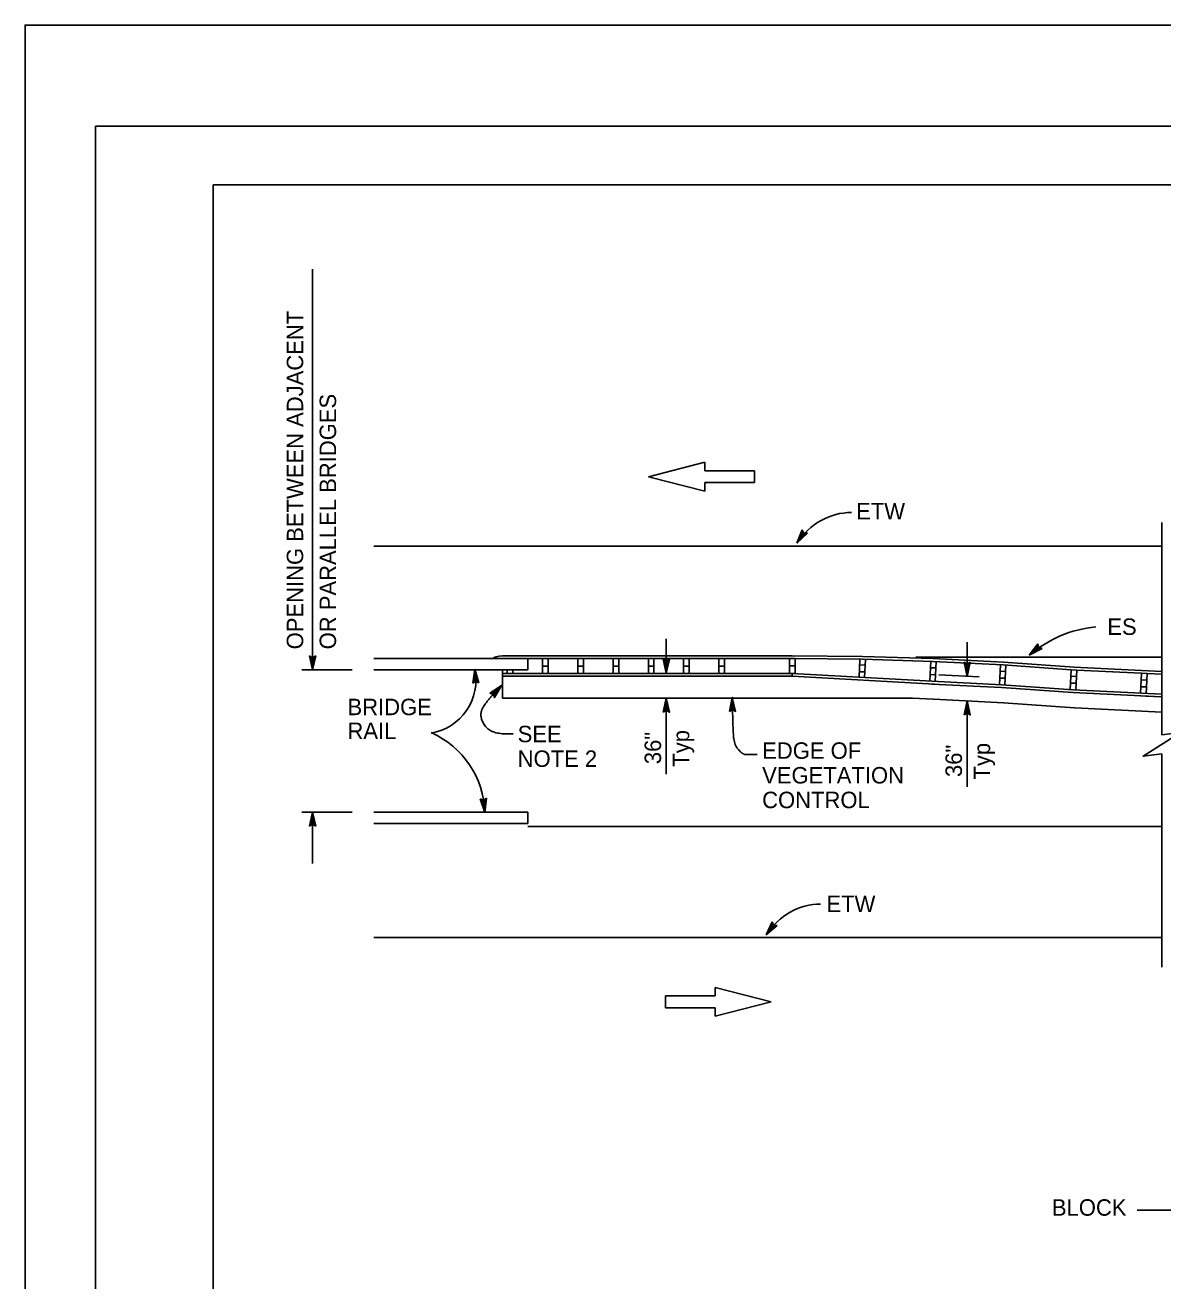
# Model space of a CAD drawing. Extents: x -893 to 867, y -474 to 712.
# Drawn here: x -893 to -409, y 178 to 712 of the extents above; entities that cross this region are included whole.
import ezdxf

# ---------------------------------------------------------------- set-up
doc = ezdxf.new("R2010")
doc.units = 0
for name, color, linetype in [('border_PLOTTING-ELEMENTS', 7, 'Continuous'), ('border_rw_22x34_Cut_Lines', 7, 'Continuous'), ('border_SHEET', 7, 'Continuous'), ('pp_PRESENTATION', 7, 'Continuous'), ('rd_ES', 7, 'Continuous'), ('rd_ETW', 7, 'Continuous'), ('stage_MISC', 7, 'Continuous'), ('tcd_BARRIER-CONC', 7, 'Continuous'), ('tcd_BARRIER-THRIE-BEAM', 7, 'Continuous'), ('tcd_RAILING-anno', 7, 'Continuous')]:
    doc.layers.add(name, color=color, linetype=linetype)

msp = doc.modelspace()

# ---------------------------------------------------------------- linework, layer by layer
at = {"layer": 'border_PLOTTING-ELEMENTS'}
for points in [[(-893.46, -474.04), (866.54, -474.04), (866.54, 711.96), (-893.46, 711.96)], [(-863.46, 668.96), (836.54, 668.96), (836.54, -431.04), (-863.46, -431.04)]]:
    msp.add_lwpolyline(points, close=True, dxfattribs=at)
at = {"layer": 'border_rw_22x34_Cut_Lines'}
msp.add_lwpolyline([(-863.46, 668.96), (836.54, 668.96), (836.54, -431.04), (-863.46, -431.04)], close=True, dxfattribs=at)
at = {"layer": 'border_SHEET'}
for p, q in [((-813.46, 643.95), (811.54, 643.95)), ((-813.46, -406.05), (-813.46, 643.95))]:
    msp.add_line(p, q, dxfattribs=at)
at = {"layer": 'pp_PRESENTATION'}
for p, q in [((-628.2, 519.8), (-604.29, 525.94)), ((-604.29, 525.94), (-604.29, 522.3)), ((-604.29, 513.66), (-628.2, 519.8)), ((-604.29, 522.3), (-583.19, 522.3)), ((-583.19, 522.3), (-583.19, 519.8)), ((-583.19, 519.8), (-583.19, 517.3)), ((-583.19, 517.3), (-604.29, 517.3)), ((-604.29, 517.3), (-604.29, 513.66)), ((-599.91, 298.82), (-599.91, 302.46)), ((-599.91, 302.46), (-576.01, 296.32)), ((-621.02, 296.32), (-621.02, 298.82)), ((-621.02, 298.82), (-599.91, 298.82)), ((-621.02, 293.82), (-621.02, 296.32)), ((-576.01, 296.32), (-599.92, 290.18)), ((-599.92, 293.82), (-621.02, 293.82)), ((-599.92, 290.18), (-599.92, 293.82))]:
    msp.add_line(p, q, dxfattribs=at)
at = {"layer": 'rd_ES'}
for p, q in [((-514.47, 442.96), (-409.86, 442.96)), ((-679.56, 370.95), (-409.86, 370.95))]:
    msp.add_line(p, q, dxfattribs=at)
at = {"layer": 'rd_ETW'}
for p, q in [((-745.15, 490.2), (-409.86, 490.2)), ((-745.15, 323.7), (-409.86, 323.7))]:
    msp.add_line(p, q, dxfattribs=at)
at = {"layer": 'stage_MISC'}
for p, q in [((-690.39, 437.56), (-690.39, 425.57)), ((-690.39, 425.57), (-516, 425.57)), ((-516, 425.57), (-506.94, 425.07)), ((-506.89, 425.07), (-477.17, 423.54)), ((-477.29, 423.55), (-446.97, 421.44)), ((-409.86, 419.61), (-446.83, 421.43))]:
    msp.add_line(p, q, dxfattribs=at)
at = {"layer": 'tcd_BARRIER-CONC'}
for p, q in [((-745.15, 442.37), (-679.56, 442.37)), ((-679.56, 437.56), (-679.56, 442.37)), ((-745.15, 437.56), (-679.56, 437.56)), ((-745.15, 377.09), (-679.56, 377.09)), ((-679.56, 377.09), (-679.56, 372.28)), ((-745.15, 372.28), (-679.56, 372.28))]:
    msp.add_line(p, q, dxfattribs=at)
at = {"layer": 'tcd_BARRIER-THRIE-BEAM'}
for p, q in [((-409.86, 409.89), (-409.86, 500.24)), ((-690.39, 443.57), (-567.09, 443.57)), ((-567.08, 443.57), (-537.16, 443.26)), ((-679.56, 442.37), (-579.02, 442.37)), ((-673.32, 439.22), (-673.32, 442.37)), ((-670.94, 442.37), (-673.32, 442.37)), ((-673.32, 436.07), (-673.32, 439.22)), ((-670.94, 439.22), (-673.32, 439.22)), ((-673.32, 439.22), (-670.94, 439.22)), ((-670.94, 439.22), (-670.94, 442.37)), ((-670.94, 436.07), (-670.94, 439.22)), ((-658.32, 439.22), (-658.32, 442.37)), ((-655.93, 442.37), (-658.32, 442.37)), ((-658.32, 436.07), (-658.32, 439.22)), ((-655.93, 439.22), (-658.32, 439.22)), ((-658.32, 439.22), (-655.93, 439.22)), ((-655.93, 439.22), (-655.93, 442.37)), ((-655.93, 436.07), (-655.93, 439.22)), ((-643.31, 439.22), (-643.31, 442.37)), ((-640.93, 442.37), (-643.31, 442.37)), ((-643.31, 436.07), (-643.31, 439.22)), ((-640.93, 439.22), (-643.31, 439.22)), ((-643.31, 439.22), (-640.93, 439.22)), ((-640.93, 439.22), (-640.93, 442.37)), ((-640.93, 436.07), (-640.93, 439.22)), ((-628.3, 439.22), (-628.3, 442.37)), ((-625.92, 442.37), (-628.3, 442.37)), ((-628.3, 436.07), (-628.3, 439.22)), ((-625.92, 439.22), (-628.3, 439.22)), ((-628.3, 439.22), (-625.92, 439.22)), ((-625.92, 439.22), (-625.92, 442.37)), ((-625.92, 436.07), (-625.92, 439.22)), ((-613.3, 439.22), (-613.3, 442.37)), ((-610.91, 442.37), (-613.3, 442.37)), ((-613.3, 436.07), (-613.3, 439.22)), ((-610.91, 439.22), (-613.3, 439.22)), ((-613.3, 439.22), (-610.91, 439.22)), ((-610.91, 439.22), (-610.91, 442.37)), ((-610.91, 436.07), (-610.91, 439.22)), ((-598.29, 439.22), (-598.29, 442.37)), ((-595.9, 442.37), (-598.29, 442.37)), ((-598.29, 436.07), (-598.29, 439.22)), ((-595.9, 439.22), (-598.29, 439.22)), ((-598.29, 439.22), (-595.9, 439.22)), ((-595.9, 439.22), (-595.9, 442.37)), ((-595.9, 436.07), (-595.9, 439.22)), ((-579.02, 442.39), (-567.09, 442.39)), ((-568.27, 439.24), (-568.27, 442.39)), ((-565.89, 442.39), (-568.27, 442.39)), ((-568.27, 436.09), (-568.27, 439.24)), ((-565.89, 439.24), (-568.27, 439.24)), ((-568.27, 439.24), (-565.89, 439.24)), ((-567.1, 442.39), (-537.19, 442.08)), ((-565.89, 439.24), (-565.89, 442.39)), ((-565.89, 436.09), (-565.89, 439.24)), ((-538.3, 442.09), (-538.68, 434.47)), ((-538.42, 439.69), (-536.08, 439.58)), ((-537.19, 442.08), (-507.29, 441.21)), ((-537.15, 443.26), (-507.23, 442.39)), ((-535.96, 442.04), (-536.34, 434.34)), ((-508.16, 441.3), (-508.58, 432.82)), ((-508.3, 438.51), (-505.96, 438.39)), ((-507.29, 441.21), (-477.39, 439.68)), ((-507.22, 442.39), (-477.31, 440.85)), ((-505.83, 441.16), (-506.25, 432.68)), ((-478.51, 439.78), (-478.93, 431.3)), ((-477.39, 439.68), (-448.42, 437.66)), ((-477.29, 440.85), (-447.14, 438.75)), ((-476.17, 439.64), (-476.59, 431.16)), ((-409.86, 436.92), (-447.14, 438.75)), ((-690.39, 436.07), (-567.09, 436.07)), ((-690.39, 434.86), (-567.09, 434.86)), ((-688.33, 436.07), (-688.33, 437.58)), ((-688.33, 436.07), (-685.95, 436.07)), ((-685.95, 436.07), (-685.95, 437.62)), ((-673.32, 436.07), (-670.94, 436.07)), ((-658.32, 436.07), (-655.93, 436.07)), ((-643.31, 436.07), (-640.93, 436.07)), ((-628.3, 436.07), (-625.92, 436.07)), ((-613.3, 436.07), (-610.91, 436.07)), ((-598.29, 436.07), (-595.9, 436.07)), ((-568.27, 436.09), (-565.89, 436.09)), ((-567.09, 436.07), (-567.09, 434.86)), ((-567.09, 436.07), (-507.71, 432.73)), ((-567.09, 434.86), (-506.56, 431.49)), ((-538.56, 436.81), (-536.23, 436.7)), ((-508.44, 435.63), (-506.11, 435.51)), ((-478.79, 434.11), (-476.45, 434)), ((-478.65, 436.99), (-476.31, 436.88)), ((-448.41, 437.66), (-448.83, 429.18)), ((-448.55, 434.87), (-446.21, 434.75)), ((-446.04, 437.53), (-448.42, 437.66)), ((-446.07, 437.52), (-446.49, 429.04)), ((-418.54, 436.16), (-446.04, 437.52)), ((-418.49, 436.18), (-418.92, 427.54)), ((-418.64, 433.3), (-416.3, 433.18)), ((-416.16, 436.06), (-418.54, 436.16)), ((-416.16, 436.06), (-416.59, 427.42)), ((-409.95, 435.74), (-416.16, 436.05)), ((-507.77, 431.56), (-478.03, 430.03)), ((-507.71, 432.73), (-477.97, 431.21)), ((-478.05, 430.03), (-447.7, 427.92)), ((-477.97, 431.21), (-447.62, 429.09)), ((-448.69, 431.99), (-446.35, 431.87)), ((-409.92, 426.06), (-447.67, 427.92)), ((-409.86, 427.24), (-447.62, 429.09)), ((-418.78, 430.42), (-416.44, 430.3)), ((-416.57, 426.38), (-418.95, 426.48)), ((-409.86, 426.05), (-416.63, 426.39)), ((-409.86, 311.05), (-409.86, 401.9))]:
    msp.add_line(p, q, dxfattribs=at)
msp.add_lwpolyline([(-409.86, 409.89), (-401.87, 410.89), (-417.86, 400.9), (-409.86, 401.9)], dxfattribs=at)
msp.add_ellipse((-690.37, 442.37), major_axis=(-3.82, -0.04), ratio=0.314413, start_param=4.715749, end_param=6.255778, dxfattribs=at)
at = {"layer": 'tcd_RAILING-anno'}
for p, q in [((-771.14, 608.13), (-771.14, 437.56)), ((-565.11, 491.48), (-562.89, 497.2)), ((-562.89, 497.2), (-562.89, 497.2)), ((-562.89, 497.2), (-562.23, 495.8)), ((-560.67, 495.72), (-565.11, 491.48)), ((-561.08, 495.74), (-564.35, 492.63)), ((-564.34, 492.64), (-562.72, 496.81)), ((-563.58, 493.77), (-562.53, 496.47)), ((-561.51, 495.75), (-563.58, 493.77)), ((-562.81, 494.92), (-562.36, 496.07)), ((-561.9, 495.79), (-562.81, 494.92)), ((-562.23, 495.8), (-560.67, 495.72)), ((-560.67, 495.72), (-560.67, 495.72)), ((-565.11, 491.48), (-565.11, 491.48)), ((-620.69, 436.15), (-620.69, 450.78)), ((-492.68, 434.82), (-492.68, 449.37)), ((-771.14, 437.56), (-772.47, 443.56)), ((-772.47, 443.56), (-772.47, 443.56)), ((-772.47, 443.56), (-771.14, 442.76)), ((-771.14, 442.76), (-769.8, 443.56)), ((-769.8, 443.56), (-771.14, 437.56)), ((-769.8, 443.56), (-769.8, 443.56)), ((-466.25, 443.79), (-462.59, 448.73)), ((-460.84, 446.71), (-466.25, 443.79)), ((-466.25, 443.79), (-466.25, 443.79)), ((-461.24, 446.84), (-465.21, 444.7)), ((-465.2, 444.71), (-462.53, 448.3)), ((-464.16, 445.6), (-462.44, 447.92)), ((-461.65, 446.96), (-464.16, 445.6)), ((-463.12, 446.51), (-462.38, 447.5)), ((-462.01, 447.1), (-463.12, 446.51)), ((-462.59, 448.73), (-462.59, 448.73)), ((-462.59, 448.73), (-462.32, 447.2)), ((-462.32, 447.2), (-460.84, 446.71)), ((-460.84, 446.71), (-460.84, 446.71)), ((-771.14, 438.96), (-772.11, 443.33)), ((-771.14, 440.33), (-771.76, 443.15)), ((-771.14, 441.71), (-771.4, 442.92)), ((-770.16, 443.35), (-771.14, 438.94)), ((-770.52, 443.11), (-771.14, 440.33)), ((-770.86, 442.94), (-771.14, 441.71)), ((-622.02, 442.15), (-622.02, 442.15)), ((-619.35, 442.15), (-619.35, 442.15)), ((-494.01, 440.82), (-494.01, 440.82)), ((-491.34, 440.82), (-491.34, 440.82)), ((-775.74, 437.56), (-754.34, 437.56)), ((-771.14, 437.56), (-771.14, 437.56)), ((-703.04, 431.87), (-702.12, 437.85)), ((-702.71, 432.11), (-702.03, 436.5)), ((-702.37, 432.36), (-701.94, 435.14)), ((-702.12, 437.85), (-702.12, 437.85)), ((-702.12, 437.85), (-700.42, 432.05)), ((-702.04, 432.56), (-701.85, 433.78)), ((-702.03, 436.49), (-700.79, 432.25)), ((-701.94, 435.14), (-701.14, 432.4)), ((-701.85, 433.78), (-701.51, 432.61)), ((-620.69, 436.15), (-620.69, 436.15)), ((-504.79, 435.45), (-487.52, 434.56)), ((-492.68, 434.82), (-492.68, 434.82)), ((-701.78, 432.74), (-703.04, 431.87)), ((-703.04, 431.87), (-703.04, 431.87)), ((-700.42, 432.05), (-701.78, 432.74)), ((-700.42, 432.05), (-700.42, 432.05)), ((-695.74, 427.61), (-695.74, 427.61)), ((-690.7, 431.13), (-690.7, 431.13)), ((-693.77, 425.8), (-693.77, 425.8)), ((-620.69, 393.27), (-620.69, 425.57)), ((-620.69, 425.57), (-620.69, 425.57)), ((-592.64, 425.89), (-592.64, 425.89)), ((-492.68, 387.79), (-492.68, 424.44)), ((-492.68, 424.44), (-492.68, 424.44)), ((-622.03, 419.57), (-622.03, 419.57)), ((-619.36, 419.57), (-619.36, 419.57)), ((-593.85, 419.87), (-593.85, 419.87)), ((-591.18, 419.92), (-591.18, 419.92)), ((-494.02, 418.44), (-494.02, 418.44)), ((-491.35, 418.44), (-491.35, 418.44)), ((-697.91, 376.95), (-699.84, 382.68)), ((-699.84, 382.68), (-699.84, 382.68)), ((-699.84, 382.68), (-698.45, 382.04)), ((-698.06, 378.31), (-699.46, 382.49)), ((-698.2, 379.65), (-699.1, 382.35)), ((-698.34, 381.01), (-698.73, 382.16)), ((-698.45, 382.04), (-697.23, 382.96)), ((-698.2, 382.24), (-698.34, 381.01)), ((-697.88, 382.45), (-698.2, 379.65)), ((-697.55, 382.71), (-698.05, 378.3)), ((-697.23, 382.96), (-697.91, 376.95)), ((-697.23, 382.96), (-697.23, 382.96)), ((-775.74, 377.09), (-754.34, 377.09)), ((-772.48, 371.09), (-771.14, 377.09)), ((-772.12, 371.3), (-771.14, 375.71)), ((-771.76, 371.54), (-771.14, 374.32)), ((-771.14, 377.09), (-771.14, 355.23)), ((-771.14, 377.09), (-771.14, 377.09)), ((-771.14, 377.09), (-769.81, 371.09)), ((-771.14, 375.7), (-770.17, 371.32)), ((-771.14, 374.32), (-770.52, 371.5)), ((-697.91, 376.95), (-697.91, 376.95)), ((-771.14, 371.89), (-772.48, 371.09)), ((-772.48, 371.09), (-772.48, 371.09)), ((-771.42, 371.71), (-771.14, 372.94)), ((-771.14, 372.94), (-770.88, 371.73)), ((-769.81, 371.09), (-771.14, 371.89)), ((-769.81, 371.09), (-769.81, 371.09)), ((-578.22, 324.86), (-575.65, 330.43)), ((-573.52, 328.82), (-578.22, 324.86)), ((-577.38, 325.97), (-575.5, 330.03)), ((-573.94, 328.86), (-577.38, 325.96)), ((-576.55, 327.05), (-575.33, 329.68)), ((-574.36, 328.89), (-576.55, 327.05)), ((-575.71, 328.15), (-575.19, 329.28)), ((-574.75, 328.96), (-575.71, 328.15)), ((-575.65, 330.43), (-575.65, 330.43)), ((-575.65, 330.43), (-575.07, 328.99)), ((-575.07, 328.99), (-573.52, 328.82)), ((-573.52, 328.82), (-573.52, 328.82)), ((-578.22, 324.86), (-578.22, 324.86))]:
    msp.add_line(p, q, dxfattribs=at)
for points in [[(-619.35, 442.15), (-620.69, 436.15), (-622.02, 442.15), (-621.66, 441.94), (-620.69, 437.54), (-619.7, 441.94), (-620.06, 441.73), (-620.69, 438.91), (-621.31, 441.72), (-620.95, 441.51), (-620.68, 440.29), (-620.41, 441.51), (-620.69, 441.35), (-622.02, 442.15), (-620.69, 441.35)], [(-491.34, 440.82), (-492.68, 434.82), (-494.01, 440.82), (-493.65, 440.61), (-492.68, 436.22), (-491.69, 440.61), (-492.05, 440.4), (-492.67, 437.59), (-493.3, 440.4), (-492.94, 440.18), (-492.67, 438.97), (-492.4, 440.19), (-492.68, 440.02), (-494.01, 440.82), (-492.68, 440.02)], [(-695.74, 427.61), (-690.7, 431.13), (-693.77, 425.8), (-693.89, 426.2), (-691.63, 430.1), (-695.33, 427.52), (-694.93, 427.44), (-692.57, 429.09), (-694.01, 426.6), (-694.12, 426.99), (-693.5, 428.07), (-694.53, 427.36), (-694.21, 427.29), (-693.77, 425.8), (-694.21, 427.29)], [(-622.03, 419.57), (-620.69, 425.57), (-619.36, 419.57), (-619.71, 419.79), (-620.68, 424.18), (-621.67, 419.79), (-621.32, 420), (-620.69, 422.81), (-620.07, 420), (-620.42, 420.21), (-620.69, 421.43), (-620.96, 420.21), (-620.69, 420.37), (-619.36, 419.57), (-620.69, 420.37)], [(-593.85, 419.87), (-592.64, 425.89), (-591.18, 419.92), (-591.54, 420.13), (-592.61, 424.5), (-593.5, 420.09), (-593.15, 420.3), (-592.58, 423.13), (-591.9, 420.33), (-592.26, 420.54), (-592.56, 421.75), (-592.8, 420.52), (-592.53, 420.69), (-591.18, 419.92), (-592.53, 420.69)], [(-494.02, 418.44), (-492.68, 424.44), (-491.35, 418.44), (-491.7, 418.65), (-492.67, 423.05), (-493.66, 418.65), (-493.31, 418.86), (-492.68, 421.68), (-492.06, 418.87), (-492.41, 419.08), (-492.68, 420.3), (-492.95, 419.08), (-492.68, 419.24), (-491.35, 418.44), (-492.68, 419.24)]]:
    msp.add_lwpolyline(points, close=True, dxfattribs=at)
for centre, radius, start, end in [((-433.47, 406.04), 50, 95.1958, 130.9589), ((-724.59, 433.26), 22.93, 279.8682, 11.5477), ((-736.16, 375.89), 38.27, 1.5869, 66.1045)]:
    msp.add_arc(centre, radius, start, end, dxfattribs=at)
for centre in [(-541.94, 471.41), (-555.04, 304.79)]:
    msp.add_ellipse(centre, major_axis=(0, 33.15), ratio=0.878326, start_param=6.282304, end_param=7.203688, dxfattribs=at)
for points in [[(-690.7, 431.13), (-697.59, 423.96), (-700.52, 417.67), (-694.97, 409.77), (-685.79, 410.41)], [(-592.64, 425.89), (-592.34, 411.95), (-591.75, 405.72), (-588.19, 401.57), (-585.82, 401.57), (-581.96, 401.57)], [(-420.33, 207.7), (-388.04, 207.85), (-359.95, 206.96), (-330.96, 202.94), (-316.69, 199.82), (-305.54, 193.57), (-288.15, 179.29)]]:
    msp.add_open_spline(points, degree=2, dxfattribs=at)

# ---------------------------------------------------------------- texts
for s, p in [('OPENING BETWEEN ADJACENT', (-775.16, 446.32)), ('OR PARALLEL BRIDGES', (-761.16, 446.32)), ('Typ', (-610.91, 396.38)), ('36"', (-622.91, 397.47)), ('36"', (-494.9, 391.99)), ('Typ', (-482.9, 390.9))]:
    msp.add_text(s, height=7, rotation=90, dxfattribs=at).set_placement(p)
for s, p in [('ETW', (-539.91, 501.6)), ('ES', (-433.06, 452.46)), ('BRIDGE', (-756.31, 418.31)), ('RAIL', (-756.31, 408.16)), ('SEE', (-683.91, 406.8)), ('EDGE OF', (-579.9, 399.74)), ('NOTE 2', (-683.91, 396.3)), ('VEGETATION', (-579.9, 389.24)), ('CONTROL', (-579.9, 378.74)), ('ETW', (-552.54, 334.5)), ('BLOCK', (-456.63, 205.31))]:
    msp.add_text(s, height=7, dxfattribs=at).set_placement(p)

doc.saveas('drawing.dxf')
